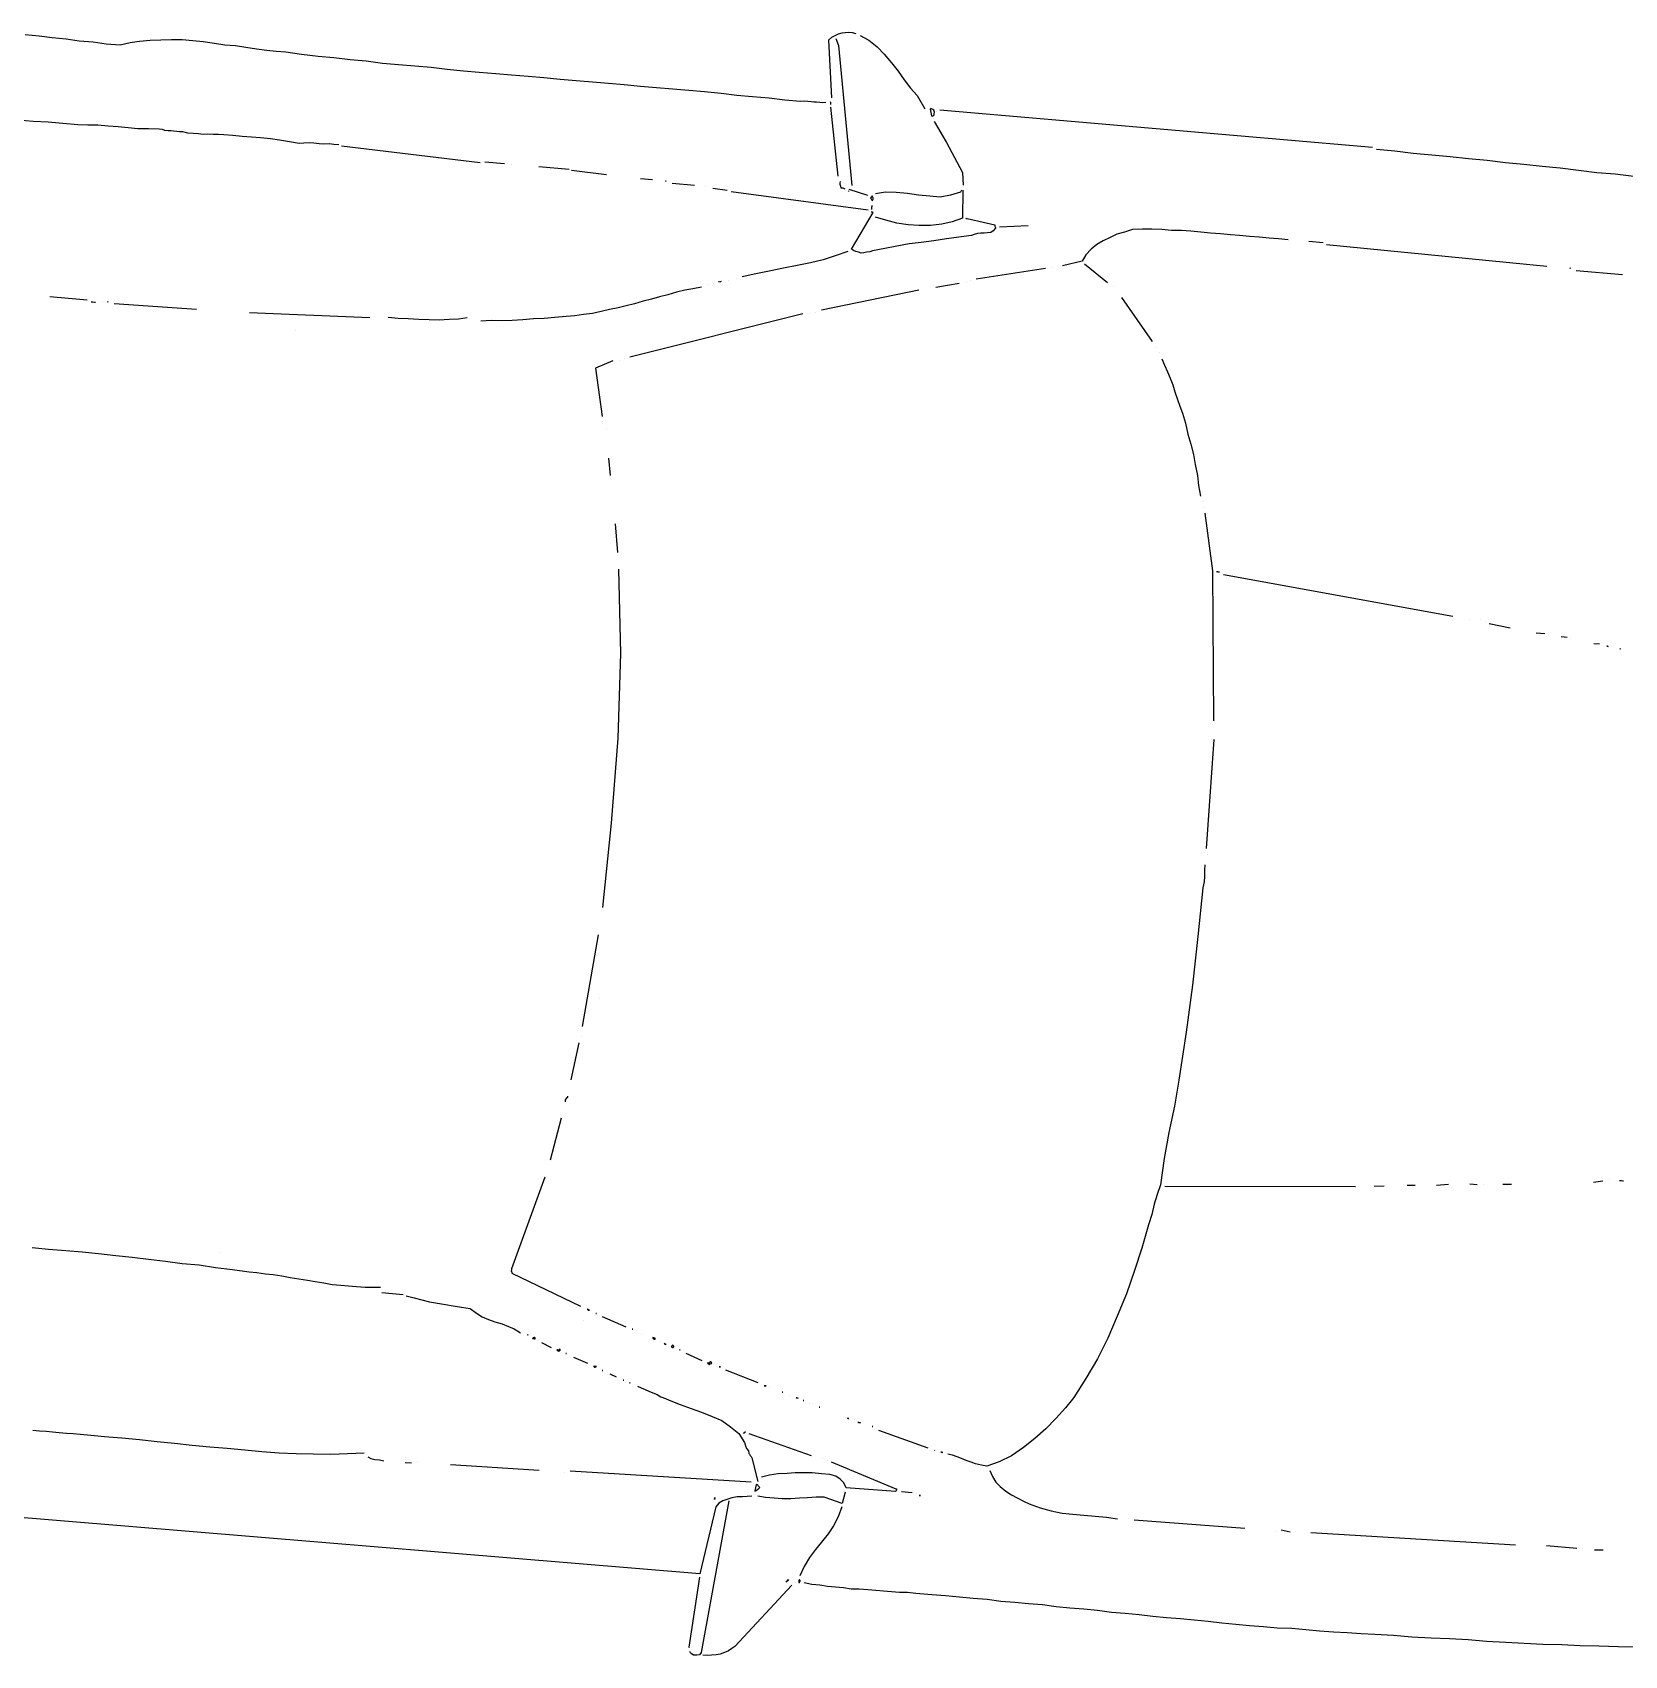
# Model space of a CAD drawing. Header units: metres. Extents: x -45 to 1930, y -347 to 488.
# Drawn here: x 55.09 to 57.051, y 100.074 to 102.074 of the extents above; entities that cross this region are included whole.
import ezdxf

# ---------------------------------------------------------------- set-up
doc = ezdxf.new("R2010")
doc.units = ezdxf.units.M

# ---------------------------------------------------------------- blocks, each defined once
blk = doc.blocks.new('BMW8-PUD')
for p, q in [((1.881, 0.9385), (1.9438, 1.0205)), ((1.9438, 1.0205), (1.947, 1.023)), ((1.947, 1.023), (1.9511, 1.0263)), ((1.9511, 1.0263), (1.9559, 1.0288)), ((1.9559, 1.0288), (1.9608, 1.0313)), ((1.9608, 1.0313), (1.9657, 1.0329)), ((1.9657, 1.0329), (1.9713, 1.0338)), ((1.9682, 0.8424), (1.9844, 1.0315)), ((1.9713, 1.0338), (1.9762, 1.0347)), ((1.9762, 1.0347), (1.9819, 1.0347)), ((1.9844, 1.0315), (1.986, 1.0348)), ((1.986, 1.0348), (1.9892, 1.0356)), ((1.9892, 1.0356), (1.9933, 1.0357)), ((1.9933, 1.0357), (1.9966, 1.034)), ((1.995, 0.9396), (1.9999, 1.0267)), ((1.9966, 1.034), (1.9966, 1.034)), ((1.9966, 1.034), (1.9974, 1.0332)), ((1.9974, 1.0332), (1.9983, 1.0316)), ((1.9983, 1.0316), (1.9983, 1.0316)), ((1.9999, 1.0267), (1.9991, 1.0267)), ((1.9991, 1.0267), (1.9991, 1.0267)), ((1.9999, 1.0267), (1.9999, 1.0267)), ((1.9999, 1.0267), (1.9999, 1.0267)), ((1.9951, 0.9355), (2.8598, 0.9465)), ((0.8844, 0.9182), (0.9072, 0.92)), ((0.9072, 0.92), (0.9299, 0.921)), ((0.9299, 0.921), (0.9535, 0.9229)), ((0.9535, 0.9229), (0.9764, 0.9239)), ((0.9764, 0.9239), (0.9991, 0.9249)), ((0.9991, 0.9249), (1.0227, 0.9259)), ((1.0227, 0.9259), (1.0456, 0.9261)), ((1.0456, 0.9261), (1.0683, 0.9271)), ((1.0683, 0.9271), (1.0911, 0.9282)), ((1.0911, 0.9282), (1.1147, 0.9292)), ((1.1147, 0.9292), (1.1375, 0.9294)), ((1.1375, 0.9294), (1.1603, 0.9304)), ((1.1603, 0.9304), (1.1774, 0.9314)), ((1.1774, 0.9314), (1.1945, 0.9315)), ((1.1945, 0.9315), (1.2116, 0.9325)), ((1.2116, 0.9325), (1.2287, 0.9327)), ((1.2287, 0.9327), (1.2458, 0.9328)), ((1.2458, 0.9328), (1.2629, 0.933)), ((1.2629, 0.933), (1.2808, 0.934)), ((1.2808, 0.934), (1.2979, 0.9341)), ((1.2979, 0.9341), (1.315, 0.9343)), ((1.315, 0.9343), (1.3321, 0.9344)), ((1.3321, 0.9344), (1.3492, 0.9346)), ((1.3492, 0.9346), (1.3663, 0.9339)), ((1.3663, 0.9339), (1.3835, 0.934)), ((1.3835, 0.934), (1.4005, 0.9342)), ((1.4005, 0.9342), (1.4177, 0.9344)), ((1.4177, 0.9344), (1.4348, 0.9345)), ((1.4348, 0.9345), (1.4519, 0.9339)), ((1.4519, 0.9339), (1.469, 0.934)), ((1.469, 0.934), (1.486, 0.9342)), ((1.486, 0.9342), (1.5032, 0.9335)), ((1.5032, 0.9335), (1.5203, 0.9336)), ((1.5203, 0.9336), (1.5374, 0.9338)), ((1.5374, 0.9338), (1.5545, 0.934)), ((1.5545, 0.934), (1.5716, 0.9333)), ((1.5716, 0.9333), (1.5887, 0.9335)), ((1.5887, 0.9335), (1.6058, 0.9336)), ((1.6058, 0.9336), (1.6229, 0.9338)), ((1.6229, 0.9338), (1.64, 0.9331)), ((1.64, 0.9331), (1.6571, 0.9333)), ((1.6571, 0.9333), (1.6742, 0.9334)), ((1.6742, 0.9334), (1.6913, 0.9336)), ((1.6913, 0.9336), (1.7084, 0.9337)), ((1.7084, 0.9337), (1.7182, 0.9338)), ((1.7182, 0.9338), (1.7279, 0.9339)), ((1.7279, 0.9339), (1.7385, 0.934)), ((1.7385, 0.934), (1.7483, 0.9349)), ((1.7483, 0.9349), (1.758, 0.935)), ((1.758, 0.935), (1.7678, 0.9351)), ((1.7678, 0.9351), (1.7776, 0.9352)), ((1.7776, 0.9352), (1.7874, 0.9352)), ((1.7874, 0.9352), (1.7979, 0.9353)), ((1.7979, 0.9353), (1.8077, 0.9362)), ((1.8077, 0.9362), (1.8175, 0.9355)), ((1.8175, 0.9355), (1.8273, 0.9356)), ((1.8273, 0.9356), (1.837, 0.9357)), ((1.837, 0.9357), (1.8468, 0.935)), ((1.8468, 0.935), (1.8566, 0.9351)), ((1.8566, 0.9351), (1.8664, 0.9343)), ((1.8682, 0.914), (1.8722, 0.9262)), ((1.8721, 0.9344), (1.8713, 0.9327)), ((1.8713, 0.9327), (1.8713, 0.9319)), ((1.8713, 0.9319), (1.8721, 0.9311)), ((1.8729, 0.9344), (1.8721, 0.9344)), ((1.8721, 0.9311), (1.8721, 0.9311)), ((1.8721, 0.9311), (1.8729, 0.9311)), ((1.8729, 0.9327), (1.8729, 0.9344)), ((1.8729, 0.9319), (1.8729, 0.9327)), ((1.8729, 0.9311), (1.8729, 0.9319)), ((1.8729, 0.9319), (1.8729, 0.9319)), ((1.8729, 0.9311), (1.8729, 0.9311)), ((1.8729, 0.9311), (1.8729, 0.9311)), ((1.877, 0.9353), (1.877, 0.9353)), ((1.8884, 0.9354), (1.886, 0.9321)), ((1.886, 0.9321), (1.8867, 0.9337)), ((1.886, 0.9321), (1.886, 0.9321)), ((1.8867, 0.9337), (1.8876, 0.9345)), ((1.8876, 0.9345), (1.8884, 0.9354)), ((1.9836, 0.8515), (1.9951, 0.9355)), ((0.838, 0.9153), (0.8607, 0.9171)), ((0.8607, 0.9171), (0.8844, 0.9182)), ((1.8562, 0.8919), (1.8626, 0.9025)), ((1.8626, 0.9025), (1.8682, 0.914)), ((1.8425, 0.8714), (1.8497, 0.8821)), ((1.8497, 0.8821), (1.8562, 0.8919)), ((1.8321, 0.8493), (1.8369, 0.8608)), ((1.8369, 0.8608), (1.8425, 0.8714)), ((1.829, 0.8363), (1.8321, 0.8493)), ((1.965, 0.8383), (1.9707, 0.8408)), ((1.9707, 0.8408), (1.9755, 0.8433)), ((1.9755, 0.8433), (1.9804, 0.8466)), ((1.9804, 0.8466), (1.9836, 0.8515)), ((1.9861, 0.8418), (1.9853, 0.8409)), ((1.9853, 0.8401), (1.9861, 0.841)), ((1.9853, 0.8409), (1.9853, 0.8401)), ((1.9853, 0.8401), (1.9853, 0.8401)), ((1.9861, 0.8418), (1.9861, 0.8426)), ((1.9861, 0.8426), (1.9861, 0.8426)), ((1.9861, 0.8426), (1.9861, 0.8426)), ((1.9861, 0.8426), (1.9861, 0.8418)), ((1.9861, 0.8418), (1.9861, 0.8418)), ((1.9861, 0.8418), (1.9861, 0.8418)), ((1.9861, 0.841), (1.9861, 0.8418)), ((1.9861, 0.8418), (1.9861, 0.8418)), ((1.8267, 0.8183), (1.829, 0.8322)), ((1.829, 0.8322), (1.8519, 0.8267)), ((1.8519, 0.8267), (1.8616, 0.8276)), ((1.8616, 0.8276), (1.8722, 0.8293)), ((1.8722, 0.8293), (1.882, 0.831)), ((1.882, 0.831), (1.8926, 0.8328)), ((1.8926, 0.8328), (1.9031, 0.8337)), ((1.9031, 0.8337), (1.9129, 0.8338)), ((1.9129, 0.8338), (1.9235, 0.8338)), ((1.9235, 0.8338), (1.9333, 0.8331)), ((1.9333, 0.8242), (1.9317, 0.8225)), ((1.9317, 0.8225), (1.9326, 0.8217)), ((1.9326, 0.8217), (1.9334, 0.8209)), ((1.935, 0.8258), (1.9333, 0.8242)), ((1.9334, 0.8209), (1.9342, 0.8201)), ((1.9342, 0.8201), (1.935, 0.8193)), ((1.9357, 0.8267), (1.935, 0.8258)), ((1.9374, 0.8275), (1.9357, 0.8267)), ((1.9366, 0.8193), (1.9374, 0.8275)), ((1.9373, 0.8307), (1.9373, 0.8307)), ((1.9406, 0.834), (1.9463, 0.8349)), ((1.9432, 0.8169), (2.1662, 0.8247)), ((1.9463, 0.8349), (1.9519, 0.8357)), ((1.9519, 0.8357), (1.9585, 0.8366)), ((1.9585, 0.8366), (1.965, 0.8383)), ((2.1735, 0.8272), (2.1735, 0.8272)), ((2.2045, 0.8274), (2.3136, 0.8309)), ((2.3543, 0.8312), (2.3543, 0.8312)), ((2.3616, 0.8337), (2.3697, 0.8338)), ((2.4015, 0.8333), (2.3958, 0.834)), ((2.4072, 0.8333), (2.4015, 0.8333)), ((2.4121, 0.8325), (2.4072, 0.8333)), ((2.4162, 0.831), (2.4121, 0.8325)), ((2.4211, 0.8269), (2.4414, 0.8296)), ((2.4414, 0.8296), (2.4618, 0.8322)), ((2.4618, 0.8322), (2.4829, 0.834)), ((2.4829, 0.834), (2.5041, 0.8358)), ((2.5041, 0.8358), (2.5252, 0.8368)), ((2.5252, 0.8368), (2.5464, 0.837)), ((2.5464, 0.837), (2.5676, 0.8372)), ((2.5676, 0.8372), (2.5896, 0.8374)), ((2.5896, 0.8374), (2.6108, 0.8376)), ((2.6108, 0.8376), (2.6327, 0.8378)), ((2.6327, 0.8378), (2.6547, 0.8372)), ((2.6547, 0.8372), (2.6759, 0.8374)), ((2.6759, 0.8374), (2.6979, 0.8367)), ((2.6979, 0.8367), (2.7199, 0.8369)), ((2.7199, 0.8369), (2.7411, 0.8371)), ((2.7411, 0.8371), (2.7622, 0.8373)), ((2.7622, 0.8373), (2.7712, 0.8374)), ((2.7712, 0.8374), (2.7801, 0.8375)), ((2.7801, 0.8375), (2.7883, 0.8376)), ((2.7883, 0.8376), (2.7972, 0.8376)), ((2.7972, 0.8376), (2.8054, 0.8377)), ((2.8054, 0.8377), (2.8135, 0.8378)), ((2.8135, 0.8378), (2.8217, 0.8379)), ((2.8217, 0.8379), (2.8298, 0.8379)), ((0.8903, 0.8001), (0.9009, 0.801)), ((0.9164, 0.8004), (0.9164, 0.8004)), ((0.9229, 0.8012), (0.9603, 0.8016)), ((0.9986, 0.8044), (1.251, 0.8132)), ((1.2762, 0.815), (1.2876, 0.8135)), ((1.2941, 0.8152), (1.2941, 0.8152)), ((1.3324, 0.8155), (1.4692, 0.8184)), ((1.4765, 0.8168), (1.4765, 0.8168)), ((1.5034, 0.8179), (1.4896, 0.8186)), ((1.5173, 0.818), (1.5034, 0.8179)), ((1.5311, 0.8181), (1.5173, 0.818)), ((1.5449, 0.8182), (1.5311, 0.8181)), ((1.558, 0.8183), (1.5449, 0.8182)), ((1.5718, 0.8168), (1.558, 0.8183)), ((1.5857, 0.8145), (1.5718, 0.8168)), ((1.5996, 0.8106), (1.5857, 0.8145)), ((1.6069, 0.8082), (1.5996, 0.8106)), ((1.6151, 0.805), (1.6069, 0.8082)), ((1.6224, 0.8018), (1.6151, 0.805)), ((1.6298, 0.7978), (1.6224, 0.8018)), ((1.7347, 0.8134), (1.7339, 0.8134)), ((1.7339, 0.8134), (1.7339, 0.8134)), ((1.7339, 0.8134), (1.7339, 0.8134)), ((1.7339, 0.8134), (1.7347, 0.8134)), ((1.7355, 0.8134), (1.7347, 0.8134)), ((1.7347, 0.8134), (1.7355, 0.8134)), ((1.7355, 0.8134), (1.7355, 0.8134)), ((1.7355, 0.8134), (1.7355, 0.8134)), ((1.7445, 0.8111), (1.7575, 0.8112)), ((1.7641, 0.8104), (1.7649, 0.8113)), ((1.7641, 0.8096), (1.7641, 0.8104)), ((1.7641, 0.808), (1.7641, 0.8096)), ((1.7649, 0.808), (1.7641, 0.808)), ((1.7649, 0.8113), (1.8259, 0.8126)), ((1.8474, 0.7827), (1.7649, 0.808)), ((1.8259, 0.8126), (1.8293, 0.8069)), ((1.8293, 0.8069), (1.8342, 0.8029)), ((1.8342, 0.8029), (1.8399, 0.7997)), ((1.8798, 0.7993), (1.8904, 0.8002)), ((1.8904, 0.8002), (1.9001, 0.8019)), ((1.9001, 0.8019), (1.9107, 0.8036)), ((1.9107, 0.8036), (1.9213, 0.8061)), ((1.9213, 0.8061), (1.931, 0.8095)), ((1.935, 0.8193), (1.935, 0.8193)), ((1.935, 0.8193), (1.9358, 0.8193)), ((1.9451, 0.7868), (1.935, 0.8152)), ((1.9358, 0.8193), (1.9366, 0.8193)), ((1.9366, 0.8193), (1.9366, 0.8193)), ((1.6372, 0.793), (1.6298, 0.7978)), ((1.6429, 0.7882), (1.6372, 0.793)), ((1.6479, 0.7817), (1.6429, 0.7882)), ((1.652, 0.7744), (1.6479, 0.7817)), ((1.8399, 0.7997), (1.8473, 0.7982)), ((1.8473, 0.7982), (1.8578, 0.7983)), ((1.8523, 0.7811), (1.8523, 0.7811)), ((1.8578, 0.7983), (1.8692, 0.7984)), ((1.8692, 0.7984), (1.8798, 0.7993)), ((1.9459, 0.7852), (1.9451, 0.7868)), ((1.9475, 0.7844), (1.9459, 0.7852)), ((1.9484, 0.7828), (1.9475, 0.7844)), ((1.9492, 0.782), (1.9484, 0.7828)), ((1.95, 0.7787), (1.9492, 0.782)), ((1.6269, 0.7538), (1.6415, 0.7629)), ((1.6415, 0.7629), (1.6561, 0.7696)), ((1.6561, 0.7696), (1.6627, 0.7688)), ((1.6627, 0.7688), (1.67, 0.768)), ((1.67, 0.768), (1.6757, 0.7665)), ((1.6757, 0.7665), (1.6822, 0.7649)), ((1.6822, 0.7649), (1.6879, 0.7633)), ((1.6879, 0.7633), (1.6936, 0.7618)), ((1.6936, 0.7618), (1.6994, 0.7602)), ((1.6994, 0.7602), (1.7051, 0.7594)), ((1.8588, 0.7795), (1.8588, 0.7795)), ((1.9518, 0.7576), (1.8727, 0.7772)), ((1.9525, 0.7763), (1.95, 0.7787)), ((1.9541, 0.7731), (1.9525, 0.7763)), ((1.9558, 0.769), (1.9541, 0.7731)), ((1.9641, 0.7585), (1.9558, 0.769)), ((1.6003, 0.73), (1.6132, 0.7423)), ((1.6132, 0.7423), (1.6269, 0.7538)), ((1.7132, 0.7579), (1.7116, 0.7578)), ((1.7116, 0.7578), (1.7132, 0.7579)), ((1.7116, 0.7578), (1.7116, 0.7578)), ((1.7116, 0.7578), (1.7116, 0.7578)), ((1.714, 0.7579), (1.7132, 0.7579)), ((1.7132, 0.7579), (1.714, 0.7579)), ((1.714, 0.7579), (1.714, 0.7579)), ((1.714, 0.7579), (1.714, 0.7579)), ((1.7222, 0.7563), (1.7214, 0.7563)), ((1.7214, 0.7563), (1.7214, 0.7563)), ((1.7214, 0.7563), (1.7214, 0.7563)), ((1.7214, 0.7563), (1.7222, 0.7563)), ((1.7222, 0.7563), (1.7222, 0.7563)), ((1.7222, 0.7563), (1.7222, 0.7563)), ((1.7222, 0.7563), (1.7222, 0.7563)), ((1.7222, 0.7563), (1.7222, 0.7563)), ((1.7932, 0.7382), (1.7304, 0.7539)), ((1.9559, 0.756), (1.9576, 0.7576)), ((1.9559, 0.756), (1.9559, 0.756)), ((1.9576, 0.7576), (1.9583, 0.7584)), ((1.9583, 0.7584), (1.9583, 0.7584)), ((1.9747, 0.7513), (1.9641, 0.7585)), ((1.9862, 0.7448), (1.9747, 0.7513)), ((1.9984, 0.7409), (1.9862, 0.7448)), ((2.0123, 0.7369), (1.9984, 0.7409)), ((1.5882, 0.7168), (1.6003, 0.73)), ((1.8014, 0.7342), (1.8006, 0.7342)), ((1.8006, 0.7342), (1.8006, 0.7342)), ((1.8006, 0.7342), (1.8006, 0.7342)), ((1.8006, 0.7342), (1.8014, 0.7342)), ((1.8014, 0.7342), (1.8014, 0.7342)), ((1.8014, 0.7342), (1.8014, 0.7342)), ((1.8014, 0.7342), (1.8014, 0.7342)), ((1.8014, 0.7342), (1.8014, 0.7342)), ((1.8169, 0.7311), (1.8161, 0.7311)), ((1.8185, 0.7311), (1.8169, 0.7311)), ((1.8193, 0.7303), (1.8185, 0.7311)), ((1.8193, 0.7303), (1.8193, 0.7303)), ((1.8243, 0.7279), (1.8243, 0.7279)), ((1.8316, 0.7272), (1.8308, 0.7272)), ((1.8308, 0.7272), (1.8308, 0.7272)), ((1.8308, 0.7272), (1.8308, 0.7272)), ((1.8308, 0.7272), (1.8316, 0.7272)), ((1.8324, 0.7272), (1.8316, 0.7272)), ((1.8316, 0.7272), (1.8324, 0.7272)), ((1.8324, 0.7272), (1.8324, 0.7272)), ((1.8324, 0.7272), (1.8324, 0.7272)), ((2.0254, 0.7338), (2.0123, 0.7369)), ((2.0392, 0.7298), (2.0254, 0.7338)), ((2.0531, 0.7259), (2.0392, 0.7298)), ((2.058, 0.7243), (2.0531, 0.7259)), ((2.0637, 0.7227), (2.058, 0.7243)), ((2.0686, 0.7204), (2.0637, 0.7227)), ((2.0743, 0.7188), (2.0686, 0.7204)), ((1.5665, 0.6889), (1.5769, 0.7029)), ((1.5769, 0.7029), (1.5882, 0.7168)), ((1.8683, 0.7169), (1.8675, 0.7169)), ((1.8675, 0.7169), (1.8675, 0.7169)), ((1.8675, 0.7169), (1.8675, 0.7169)), ((1.8675, 0.7169), (1.8683, 0.7169)), ((1.8683, 0.7169), (1.8683, 0.7169)), ((1.8683, 0.7169), (1.8683, 0.7169)), ((1.8683, 0.7169), (1.8683, 0.7169)), ((1.8683, 0.7169), (1.8683, 0.7169)), ((1.8773, 0.7137), (1.8773, 0.7137)), ((1.8806, 0.713), (1.8806, 0.713)), ((1.8887, 0.7106), (1.8879, 0.7106)), ((1.8879, 0.7106), (1.8879, 0.7106)), ((1.8879, 0.7106), (1.8879, 0.7106)), ((1.8879, 0.7106), (1.8887, 0.7106)), ((1.8887, 0.7106), (1.8887, 0.7106)), ((1.8887, 0.7106), (1.8887, 0.7106)), ((1.8887, 0.7106), (1.8887, 0.7106)), ((1.8887, 0.7106), (1.8887, 0.7106)), ((1.8969, 0.7082), (1.8953, 0.7082)), ((1.8953, 0.7082), (1.8953, 0.7082)), ((1.8953, 0.7082), (1.8953, 0.7082)), ((1.8953, 0.7082), (1.8969, 0.7082)), ((1.8977, 0.7082), (1.8969, 0.7082)), ((1.8969, 0.7082), (1.8977, 0.7082)), ((1.8977, 0.7082), (1.8977, 0.7082)), ((1.8977, 0.7082), (1.8977, 0.7082)), ((1.9059, 0.7058), (1.9059, 0.7058)), ((1.9157, 0.7027), (1.9149, 0.7027)), ((1.9149, 0.7027), (1.9149, 0.7027)), ((1.9149, 0.7027), (1.9149, 0.7027)), ((1.9149, 0.7027), (1.9157, 0.7027)), ((1.9157, 0.7027), (1.9157, 0.7027)), ((1.9157, 0.7027), (1.9157, 0.7027)), ((1.9157, 0.7027), (1.9157, 0.7027)), ((1.9157, 0.7027), (1.9157, 0.7027)), ((2.0792, 0.7172), (2.0743, 0.7188)), ((2.0841, 0.7156), (2.0792, 0.7172)), ((2.089, 0.714), (2.0841, 0.7156)), ((2.0939, 0.7124), (2.089, 0.714)), ((2.1037, 0.7093), (2.1029, 0.7092)), ((2.1029, 0.7092), (2.1037, 0.7093)), ((2.1029, 0.7092), (2.1029, 0.7092)), ((2.1029, 0.7092), (2.1029, 0.7092)), ((2.1037, 0.7093), (2.1037, 0.7093)), ((2.1037, 0.7093), (2.1037, 0.7093)), ((2.1037, 0.7093), (2.1037, 0.7093)), ((2.1037, 0.7093), (2.1037, 0.7093)), ((2.1119, 0.7069), (2.1111, 0.7069)), ((2.1111, 0.7069), (2.1111, 0.7069)), ((2.1111, 0.7069), (2.1111, 0.7069)), ((2.1111, 0.7069), (2.1119, 0.7069)), ((2.1119, 0.7069), (2.1119, 0.7069)), ((2.1119, 0.7069), (2.1119, 0.7069)), ((2.1119, 0.7069), (2.1119, 0.7069)), ((2.1119, 0.7069), (2.1119, 0.7069)), ((2.1291, 0.7005), (2.1209, 0.7037)), ((1.5576, 0.675), (1.5665, 0.6889)), ((1.9312, 0.6987), (1.9312, 0.6987)), ((1.9377, 0.6972), (1.9361, 0.6971)), ((1.9361, 0.6971), (1.9377, 0.6972)), ((1.9361, 0.6971), (1.9361, 0.6971)), ((1.9361, 0.6971), (1.9361, 0.6971)), ((1.9385, 0.6972), (1.9377, 0.6972)), ((1.9377, 0.6972), (1.9385, 0.6972)), ((1.9385, 0.6972), (1.9385, 0.6972)), ((1.9385, 0.6972), (1.9385, 0.6972)), ((1.9876, 0.6822), (1.9467, 0.694)), ((2.1389, 0.6974), (2.1381, 0.6974)), ((2.1381, 0.6974), (2.1381, 0.6974)), ((2.1381, 0.6974), (2.1381, 0.6974)), ((2.1381, 0.6974), (2.1389, 0.6974)), ((2.1389, 0.6974), (2.1389, 0.6974)), ((2.1389, 0.6974), (2.1389, 0.6974)), ((2.1389, 0.6974), (2.1389, 0.6974)), ((2.1389, 0.6974), (2.1389, 0.6974)), ((2.1478, 0.6942), (2.1462, 0.6934)), ((2.1462, 0.6934), (2.147, 0.6934)), ((2.147, 0.6934), (2.1478, 0.6934)), ((2.1487, 0.6942), (2.1478, 0.6942)), ((2.1478, 0.6934), (2.1487, 0.6934)), ((2.1495, 0.6934), (2.1487, 0.6942)), ((2.1487, 0.6934), (2.1495, 0.6926)), ((2.1495, 0.6926), (2.1495, 0.6934)), ((2.1756, 0.6846), (2.1576, 0.6902)), ((2.1854, 0.6807), (2.1846, 0.6807)), ((2.1846, 0.6807), (2.1846, 0.6807)), ((2.1846, 0.6807), (2.1846, 0.6807)), ((2.1846, 0.6807), (2.1854, 0.6807)), ((2.1854, 0.6807), (2.1854, 0.6807)), ((2.1854, 0.6807), (2.1854, 0.6807)), ((2.1854, 0.6807), (2.1854, 0.6807)), ((2.1854, 0.6807), (2.1854, 0.6807)), ((1.5448, 0.6505), (1.5576, 0.675)), ((1.9949, 0.679), (1.9941, 0.6789)), ((1.9941, 0.6789), (1.9949, 0.679)), ((1.9941, 0.6789), (1.9941, 0.6789)), ((1.9941, 0.6789), (1.9941, 0.6789)), ((1.9957, 0.679), (1.9949, 0.679)), ((1.9949, 0.679), (1.9957, 0.679)), ((1.9957, 0.679), (1.9957, 0.679)), ((1.9957, 0.679), (1.9957, 0.679)), ((2.0072, 0.6766), (2.0055, 0.6758)), ((2.0055, 0.6758), (2.0055, 0.675)), ((2.0055, 0.675), (2.0072, 0.6742)), ((2.008, 0.6774), (2.0072, 0.6766)), ((2.0072, 0.6742), (2.008, 0.6742)), ((2.0096, 0.6766), (2.008, 0.6774)), ((2.008, 0.6758), (2.008, 0.6758)), ((2.008, 0.6758), (2.0088, 0.6758)), ((2.008, 0.6742), (2.008, 0.6758)), ((2.0088, 0.6758), (2.0096, 0.6758)), ((2.0104, 0.6758), (2.0096, 0.6766)), ((2.0096, 0.6758), (2.0104, 0.6758)), ((2.0382, 0.6663), (2.0178, 0.6735)), ((2.0455, 0.6631), (2.0455, 0.6631)), ((2.0455, 0.6631), (2.0455, 0.6631)), ((2.0463, 0.6631), (2.0455, 0.6631)), ((2.0455, 0.6631), (2.0463, 0.6631)), ((2.0463, 0.6631), (2.0463, 0.6631)), ((2.0463, 0.6631), (2.0463, 0.6631)), ((2.0463, 0.6631), (2.0463, 0.6631)), ((2.0463, 0.6631), (2.0463, 0.6631)), ((2.0545, 0.6608), (2.0537, 0.6599)), ((2.0553, 0.6608), (2.0545, 0.6608)), ((2.0561, 0.6608), (2.0553, 0.6608)), ((2.057, 0.66), (2.0561, 0.6608)), ((2.0561, 0.6592), (2.057, 0.66)), ((2.057, 0.66), (2.057, 0.66)), ((2.057, 0.66), (2.057, 0.66)), ((2.1936, 0.6783), (2.1928, 0.6775)), ((2.1928, 0.6775), (2.1928, 0.6767)), ((2.1928, 0.6767), (2.1936, 0.6759)), ((2.1952, 0.6791), (2.1936, 0.6783)), ((2.1936, 0.6775), (2.1944, 0.6775)), ((2.1936, 0.6759), (2.1936, 0.6775)), ((2.1936, 0.6759), (2.1936, 0.6759)), ((2.1944, 0.6775), (2.1952, 0.6775)), ((2.196, 0.6783), (2.1952, 0.6791)), ((2.1952, 0.6775), (2.1961, 0.6775)), ((2.1969, 0.6775), (2.196, 0.6783)), ((2.1961, 0.6775), (2.1969, 0.6775)), ((2.2165, 0.6704), (2.2042, 0.6751)), ((2.2254, 0.6664), (2.2246, 0.6664)), ((2.2246, 0.6664), (2.2246, 0.6664)), ((2.2246, 0.6664), (2.2247, 0.6655)), ((2.2247, 0.6655), (2.2255, 0.6647)), ((2.2263, 0.6664), (2.2254, 0.6664)), ((2.2255, 0.6647), (2.2263, 0.6648)), ((2.2271, 0.6664), (2.2263, 0.6664)), ((2.2263, 0.6648), (2.2271, 0.6656)), ((2.2263, 0.6648), (2.2263, 0.6648)), ((2.2271, 0.6656), (2.2279, 0.6664)), ((2.2279, 0.6664), (2.2271, 0.6664)), ((2.2279, 0.6664), (2.2279, 0.6664)), ((2.2345, 0.6624), (2.2337, 0.6624)), ((2.2337, 0.6624), (2.2337, 0.6624)), ((2.2337, 0.6624), (2.2337, 0.6624)), ((2.2337, 0.6624), (2.2345, 0.6624)), ((2.2345, 0.6624), (2.2345, 0.6624)), ((2.2345, 0.6624), (2.2345, 0.6624)), ((2.2345, 0.6624), (2.2345, 0.6624)), ((2.2345, 0.6624), (2.2345, 0.6624)), ((2.2516, 0.6568), (2.2434, 0.6608)), ((1.5328, 0.6251), (1.5448, 0.6505)), ((2.0537, 0.6599), (2.0537, 0.6591)), ((2.0537, 0.6591), (2.0553, 0.6583)), ((2.0553, 0.6583), (2.0561, 0.6583)), ((2.0561, 0.6592), (2.0561, 0.6592)), ((2.0561, 0.6583), (2.0561, 0.6592)), ((2.0651, 0.6576), (2.0635, 0.6576)), ((2.0635, 0.6576), (2.0635, 0.6576)), ((2.0659, 0.6568), (2.0651, 0.6576)), ((2.0659, 0.6568), (2.0659, 0.6568)), ((2.0708, 0.6552), (2.0708, 0.6552)), ((2.0782, 0.6528), (2.0774, 0.652)), ((2.0774, 0.652), (2.0774, 0.652)), ((2.0774, 0.652), (2.0782, 0.652)), ((2.079, 0.6529), (2.0782, 0.6528)), ((2.0782, 0.652), (2.079, 0.6512)), ((2.0806, 0.652), (2.079, 0.6529)), ((2.079, 0.6512), (2.0806, 0.6512)), ((2.0806, 0.6512), (2.0806, 0.652)), ((2.0806, 0.652), (2.0806, 0.652)), ((2.0806, 0.652), (2.0806, 0.652)), ((2.0806, 0.652), (2.0806, 0.652)), ((2.0806, 0.6512), (2.0806, 0.6512)), ((2.0953, 0.6481), (2.0953, 0.6481)), ((2.1068, 0.6433), (2.1059, 0.6433)), ((2.1059, 0.6433), (2.1059, 0.6433)), ((2.1059, 0.6433), (2.1059, 0.6433)), ((2.1059, 0.6433), (2.1068, 0.6433)), ((2.1068, 0.6433), (2.1068, 0.6433)), ((2.1068, 0.6433), (2.1068, 0.6433)), ((2.1068, 0.6433), (2.1068, 0.6433)), ((2.1068, 0.6433), (2.1068, 0.6433)), ((2.1452, 0.6314), (2.1149, 0.6409)), ((2.259, 0.6545), (2.2516, 0.6568)), ((2.2671, 0.6521), (2.259, 0.6545)), ((2.2761, 0.6505), (2.2671, 0.6521)), ((2.2843, 0.6482), (2.2761, 0.6505)), ((2.2924, 0.6458), (2.2843, 0.6482)), ((2.2998, 0.6418), (2.2924, 0.6458)), ((2.308, 0.637), (2.2998, 0.6418)), ((1.5225, 0.5982), (1.5328, 0.6251)), ((2.1533, 0.6283), (2.1525, 0.6283)), ((2.1525, 0.6283), (2.1525, 0.6283)), ((2.1525, 0.6283), (2.1525, 0.6283)), ((2.1525, 0.6283), (2.1533, 0.6283)), ((2.1533, 0.6283), (2.1533, 0.6283)), ((2.1533, 0.6283), (2.1533, 0.6283)), ((2.1533, 0.6283), (2.1533, 0.6283)), ((2.1533, 0.6283), (2.1533, 0.6283)), ((2.1623, 0.6251), (2.1615, 0.6251)), ((2.1615, 0.6251), (2.1623, 0.6251)), ((2.1631, 0.6251), (2.1623, 0.6251)), ((2.1623, 0.6251), (2.1623, 0.6251)), ((2.1623, 0.6251), (2.1631, 0.6243)), ((2.1639, 0.6243), (2.1631, 0.6251)), ((2.1631, 0.6243), (2.1639, 0.6235)), ((2.1639, 0.6235), (2.1639, 0.6243)), ((2.1671, 0.6382), (2.1671, 0.6382)), ((2.2612, 0.5885), (2.1729, 0.6211)), ((2.3186, 0.6363), (2.308, 0.637)), ((2.3292, 0.6356), (2.3186, 0.6363)), ((2.3389, 0.6348), (2.3292, 0.6356)), ((2.3487, 0.6341), (2.3389, 0.6348)), ((2.3585, 0.6333), (2.3487, 0.6341)), ((2.3683, 0.6318), (2.3585, 0.6333)), ((2.3781, 0.6303), (2.3683, 0.6318)), ((2.3879, 0.6287), (2.3781, 0.6303)), ((2.3919, 0.628), (2.418, 0.6282)), ((2.4205, 0.6217), (2.4303, 0.6226)), ((2.4303, 0.6226), (2.4392, 0.6235)), ((2.4392, 0.6235), (2.4498, 0.6236)), ((2.4498, 0.6236), (2.4596, 0.6237)), ((2.4596, 0.6237), (2.4693, 0.6238)), ((2.4693, 0.6238), (2.4799, 0.6239)), ((2.4799, 0.6239), (2.4905, 0.6232)), ((2.4905, 0.6232), (2.5011, 0.6224)), ((2.5011, 0.6224), (2.5109, 0.6217)), ((2.5109, 0.6217), (2.5215, 0.621)), ((2.5215, 0.621), (2.5321, 0.6203)), ((2.5321, 0.6203), (2.5427, 0.6196)), ((2.5427, 0.6196), (2.5533, 0.6188)), ((2.5533, 0.6188), (2.563, 0.6189)), ((2.563, 0.6189), (2.5736, 0.6182)), ((2.5736, 0.6182), (2.5834, 0.6183)), ((2.5834, 0.6183), (2.6038, 0.6176)), ((2.6038, 0.6176), (2.6249, 0.617)), ((2.6249, 0.617), (2.6453, 0.6156)), ((2.6453, 0.6156), (2.6665, 0.6158)), ((2.6665, 0.6158), (2.6869, 0.6151)), ((2.6869, 0.6151), (2.708, 0.6145)), ((2.708, 0.6145), (2.7284, 0.6139)), ((2.7284, 0.6139), (2.7488, 0.6141)), ((2.7488, 0.6141), (2.7699, 0.6135)), ((2.7699, 0.6135), (2.7903, 0.6136)), ((2.7903, 0.6136), (2.8107, 0.6138)), ((2.8107, 0.6138), (2.8318, 0.614)), ((2.8318, 0.614), (2.8522, 0.6142)), ((1.5138, 0.5704), (1.5225, 0.5982)), ((2.2321, 0.4669), (2.262, 0.5836)), ((2.2612, 0.5869), (2.2612, 0.5885)), ((2.262, 0.5861), (2.2612, 0.5869)), ((2.262, 0.5844), (2.262, 0.5861)), ((2.262, 0.5836), (2.262, 0.5844)), ((2.6219, 0.5983), (2.6219, 0.5983)), ((1.5051, 0.5418), (1.5138, 0.5704)), ((1.498, 0.5124), (1.5051, 0.5418)), ((1.4917, 0.4839), (1.498, 0.5124)), ((1.4863, 0.4545), (1.4917, 0.4839)), ((1.4817, 0.4284), (1.4832, 0.4414)), ((1.4832, 0.4414), (1.4863, 0.4545)), ((2.219, 0.3927), (2.2274, 0.4457)), ((1.4793, 0.4162), (1.4817, 0.4284)), ((1.2369, 0.3838), (1.4705, 0.4055)), ((1.4748, 0.3713), (1.4762, 0.4039)), ((1.4762, 0.4039), (1.4793, 0.4162)), ((1.2019, 0.3795), (1.2141, 0.3812)), ((1.0457, 0.3626), (1.0563, 0.3635)), ((1.0807, 0.3653), (1.0807, 0.3653)), ((1.088, 0.367), (1.097, 0.3671)), ((1.123, 0.3698), (1.1377, 0.3724)), ((1.1637, 0.375), (1.1735, 0.3759)), ((1.4719, 0.3387), (1.4748, 0.3713)), ((2.2135, 0.3666), (2.2151, 0.3682)), ((2.2135, 0.3649), (2.2135, 0.3666)), ((2.2151, 0.3682), (2.2159, 0.3698)), ((2.2159, 0.3698), (2.2159, 0.3723)), ((0.9091, 0.3451), (0.9099, 0.3451)), ((0.9099, 0.3451), (0.9115, 0.3451)), ((0.9115, 0.3451), (0.9123, 0.3451)), ((0.9123, 0.3451), (0.914, 0.3451)), ((0.9262, 0.3452), (0.9262, 0.3452)), ((0.9343, 0.3477), (0.9457, 0.3503)), ((2.206, 0.2981), (2.2113, 0.3446)), ((1.4681, 0.3061), (1.4719, 0.3387)), ((1.4659, 0.2735), (1.4681, 0.3061)), ((2.2036, 0.2907), (2.2036, 0.2907)), ((1.4624, 0.214), (1.4659, 0.2735)), ((2.195, 0.1636), (2.2037, 0.2777)), ((2.1861, 0.2417), (2.1861, 0.2417)), ((1.4605, 0.1554), (1.4624, 0.214)), ((1.4594, 0.0951), (1.4605, 0.1554)), ((2.1921, 0.0251), (2.1928, 0.1294)), ((1.4591, 0.0348), (1.4594, 0.0951)), ((1.4584, 0.0275), (1.4591, 0.0348)), ((1.4584, 0.0202), (1.4584, 0.0275)), ((1.4593, 0.0128), (1.4584, 0.0202)), ((2.1939, -0.0799), (2.1921, 0.0251)), ((1.4594, 0.0063), (1.4593, 0.0128)), ((1.4579, -0.0067), (1.4579, -0.0067)), ((1.4632, -0.1484), (1.4596, -0.014)), ((2.2005, -0.1841), (2.1939, -0.0799)), ((1.4846, -0.355), (1.4659, -0.1712)), ((2.2129, -0.2874), (2.2005, -0.1841)), ((0.976, -0.3075), (0.9752, -0.3075)), ((0.9752, -0.3075), (0.9752, -0.3075)), ((0.9752, -0.3075), (0.9752, -0.3075)), ((0.9752, -0.3075), (0.976, -0.3075)), ((0.976, -0.3075), (0.976, -0.3075)), ((0.976, -0.3075), (0.976, -0.3075)), ((0.976, -0.3075), (0.976, -0.3075)), ((0.976, -0.3075), (0.976, -0.3075)), ((0.9915, -0.309), (0.9907, -0.309)), ((0.9907, -0.309), (0.9907, -0.309)), ((0.9907, -0.309), (0.9907, -0.309)), ((0.9907, -0.309), (0.9915, -0.309)), ((0.9923, -0.309), (0.9915, -0.309)), ((0.9915, -0.309), (0.9923, -0.309)), ((0.9923, -0.309), (0.9923, -0.309)), ((0.9923, -0.309), (0.9923, -0.309)), ((1.0013, -0.3105), (1.0086, -0.3105)), ((1.0372, -0.3143), (1.0372, -0.3143)), ((1.042, -0.315), (1.0494, -0.315)), ((1.0803, -0.3171), (1.0698, -0.3172)), ((2.2223, -0.3427), (2.2163, -0.3077)), ((1.139, -0.3231), (1.113, -0.3201)), ((1.1439, -0.3247), (1.1439, -0.3247)), ((1.1505, -0.3263), (1.1505, -0.3263)), ((1.1643, -0.3261), (1.1643, -0.3261)), ((1.4708, -0.3519), (1.1847, -0.3276)), ((1.4757, -0.3543), (1.4765, -0.3543)), ((1.4765, -0.3543), (1.4773, -0.3543)), ((1.4773, -0.3543), (1.4781, -0.3543)), ((1.4781, -0.3543), (1.4797, -0.3543)), ((1.5007, -0.4249), (1.4846, -0.355)), ((2.2385, -0.4223), (2.2343, -0.4012)), ((1.5024, -0.4322), (1.5024, -0.4322)), ((1.5041, -0.4387), (1.5041, -0.4387)), ((1.5116, -0.4582), (1.5082, -0.4452)), ((1.5142, -0.4704), (1.5116, -0.4582)), ((2.2445, -0.4581), (2.2445, -0.4581)), ((1.5184, -0.4834), (1.5142, -0.4704)), ((2.2495, -0.4662), (2.2495, -0.4662)), ((2.2647, -0.5312), (2.2512, -0.4727)), ((1.5217, -0.4956), (1.5184, -0.4834)), ((1.5259, -0.5078), (1.5217, -0.4956)), ((1.5309, -0.5199), (1.5259, -0.5078)), ((1.5351, -0.5329), (1.5309, -0.5199)), ((1.5401, -0.5451), (1.5351, -0.5329)), ((2.2445, -0.542), (2.2647, -0.5312)), ((1.5442, -0.5532), (1.5401, -0.5451)), ((1.5476, -0.5613), (1.5442, -0.5532)), ((2.0172, -0.6222), (2.2242, -0.5487)), ((2.2307, -0.5462), (2.2307, -0.5462)), ((2.2363, -0.5437), (2.2363, -0.5437)), ((2.5476, -0.5662), (2.6958, -0.5583)), ((2.637, -0.5417), (2.637, -0.5417)), ((2.7609, -0.5561), (2.8627, -0.5535)), ((2.8709, -0.5551), (2.87, -0.5551)), ((2.87, -0.5551), (2.87, -0.5551)), ((2.87, -0.5551), (2.87, -0.5551)), ((2.87, -0.5551), (2.8709, -0.5551)), ((2.8709, -0.5551), (2.8709, -0.5551)), ((2.8709, -0.5551), (2.8709, -0.5551)), ((2.8709, -0.5551), (2.8709, -0.5551)), ((2.8709, -0.5551), (2.8709, -0.5551)), ((2.8774, -0.555), (2.8774, -0.555)), ((2.8871, -0.5533), (2.8855, -0.5533)), ((2.8888, -0.5533), (2.8871, -0.5533)), ((2.8896, -0.5533), (2.8888, -0.5533)), ((2.8912, -0.5533), (2.8896, -0.5533)), ((2.8961, -0.5549), (2.9425, -0.5545)), ((1.5517, -0.5702), (1.5476, -0.5613)), ((1.555, -0.5784), (1.5517, -0.5702)), ((1.5592, -0.5865), (1.555, -0.5784)), ((2.3597, -0.5817), (2.3727, -0.5799)), ((2.3727, -0.5799), (2.3857, -0.5782)), ((2.3857, -0.5782), (2.3979, -0.5773)), ((2.3979, -0.5773), (2.4109, -0.5755)), ((2.428, -0.5778), (2.4386, -0.5753)), ((2.4386, -0.5753), (2.45, -0.5736)), ((2.45, -0.5736), (2.4622, -0.5718)), ((2.4622, -0.5718), (2.4744, -0.5709)), ((2.4744, -0.5709), (2.4874, -0.57)), ((2.4874, -0.57), (2.5004, -0.5698)), ((2.5004, -0.5698), (2.5126, -0.5689)), ((2.5126, -0.5689), (2.5249, -0.5688)), ((1.5633, -0.5938), (1.5592, -0.5865)), ((1.5675, -0.6019), (1.5633, -0.5938)), ((2.2645, -0.6013), (2.2751, -0.5979)), ((2.2751, -0.5979), (2.2857, -0.5954)), ((2.2857, -0.5954), (2.2962, -0.5929)), ((2.2962, -0.5929), (2.3068, -0.5911)), ((2.3068, -0.5911), (2.3206, -0.5886)), ((2.3206, -0.5886), (2.3336, -0.586)), ((2.3336, -0.586), (2.3467, -0.5842)), ((2.3467, -0.5842), (2.3597, -0.5817)), ((1.5716, -0.6092), (1.5675, -0.6019)), ((1.5758, -0.6164), (1.5758, -0.6164)), ((2.2045, -0.6222), (2.2142, -0.6188)), ((2.2142, -0.6188), (2.2248, -0.6147)), ((2.2248, -0.6147), (2.2345, -0.6113)), ((2.2345, -0.6113), (2.2443, -0.608)), ((2.2443, -0.608), (2.2548, -0.6046)), ((2.2548, -0.6046), (2.2645, -0.6013)), ((1.5807, -0.6221), (1.5807, -0.6221)), ((1.6284, -0.6795), (1.5856, -0.6294)), ((1.8775, -0.665), (1.9945, -0.6289)), ((2.0018, -0.6256), (2.0018, -0.6256)), ((2.0091, -0.6239), (2.0091, -0.6239)), ((2.1444, -0.6431), (2.155, -0.6397)), ((2.155, -0.6397), (2.1647, -0.6372)), ((2.1647, -0.6372), (2.1745, -0.6339)), ((2.1745, -0.6339), (2.185, -0.6297)), ((2.185, -0.6297), (2.1947, -0.6263)), ((2.1947, -0.6263), (2.2045, -0.6222)), ((2.103, -0.6573), (2.103, -0.6573)), ((2.1128, -0.6548), (2.1128, -0.6548)), ((2.1209, -0.6523), (2.1225, -0.6514)), ((2.1209, -0.6523), (2.1209, -0.6523)), ((2.1225, -0.6514), (2.1233, -0.6514)), ((2.1233, -0.6514), (2.1241, -0.6514)), ((2.1306, -0.6489), (2.1306, -0.6489)), ((2.1379, -0.6464), (2.1379, -0.6464)), ((1.8288, -0.6777), (1.8572, -0.6701)), ((2.0299, -0.6808), (2.0462, -0.6757)), ((2.0462, -0.6757), (2.0633, -0.6707)), ((2.0633, -0.6707), (2.0795, -0.6657)), ((2.0795, -0.6657), (2.0957, -0.6606)), ((1.6391, -0.6924), (1.6391, -0.6924)), ((1.6776, -0.7165), (1.6473, -0.6964)), ((1.7248, -0.7063), (1.8085, -0.6852)), ((1.8158, -0.6827), (1.8158, -0.6827)), ((1.8207, -0.6802), (1.8207, -0.6802)), ((1.9691, -0.7041), (1.9829, -0.6975)), ((1.9829, -0.6975), (1.9983, -0.6908)), ((1.9983, -0.6908), (2.0137, -0.6858)), ((2.0137, -0.6858), (2.0299, -0.6808)), ((1.6769, -0.7279), (1.6809, -0.7197)), ((1.6809, -0.7197), (1.7045, -0.7114)), ((1.7174, -0.708), (1.7174, -0.708)), ((1.8951, -0.7203), (1.9097, -0.7161)), ((1.9097, -0.7161), (1.9244, -0.7119)), ((1.9244, -0.7119), (1.939, -0.7077)), ((1.939, -0.7077), (1.9422, -0.706)), ((1.9422, -0.706), (1.9463, -0.7051)), ((1.965, -0.7074), (1.9427, -0.7549)), ((1.9463, -0.7051), (1.9495, -0.7043)), ((1.9495, -0.7043), (1.9528, -0.7035)), ((1.9528, -0.7035), (1.9561, -0.7042)), ((1.9561, -0.7042), (1.9593, -0.705)), ((1.9593, -0.705), (1.9626, -0.7058)), ((1.9626, -0.7058), (1.965, -0.7074)), ((1.6648, -0.7419), (1.6713, -0.7353)), ((1.6713, -0.7353), (1.6769, -0.7279)), ((1.8122, -0.7414), (1.8163, -0.7397)), ((1.8163, -0.7397), (1.8195, -0.7381)), ((1.8195, -0.7381), (1.835, -0.7346)), ((1.835, -0.7346), (1.8496, -0.7312)), ((1.8496, -0.7312), (1.8651, -0.727)), ((1.8651, -0.727), (1.8805, -0.7237)), ((1.8805, -0.7237), (1.8951, -0.7203)), ((1.6324, -0.7601), (1.6414, -0.7567)), ((1.6414, -0.7567), (1.6494, -0.7518)), ((1.6494, -0.7518), (1.6575, -0.7468)), ((1.6575, -0.7468), (1.6648, -0.7419)), ((1.7513, -0.7566), (1.7863, -0.7514)), ((1.7911, -0.7497), (1.7936, -0.7464)), ((1.7911, -0.7505), (1.7911, -0.7497)), ((1.792, -0.7521), (1.7911, -0.7505)), ((1.792, -0.7529), (1.792, -0.7521)), ((1.792, -0.7537), (1.792, -0.7529)), ((1.827, -0.7583), (1.792, -0.7537)), ((1.7936, -0.7464), (1.796, -0.7439)), ((1.796, -0.7439), (1.8, -0.7431)), ((1.8, -0.7431), (1.8041, -0.7423)), ((1.8041, -0.7423), (1.8082, -0.7422)), ((1.8082, -0.7422), (1.8122, -0.7414)), ((1.8279, -0.7583), (1.827, -0.7583)), ((1.827, -0.7583), (1.827, -0.7583)), ((1.8287, -0.7591), (1.8279, -0.7583)), ((1.8287, -0.7591), (1.8287, -0.7591)), ((1.8327, -0.7583), (1.8449, -0.7525)), ((1.8355, -0.7925), (1.8327, -0.7583)), ((1.8449, -0.7525), (1.8571, -0.7483)), ((1.8571, -0.7483), (1.8709, -0.7457)), ((1.8709, -0.7457), (1.8847, -0.744)), ((1.8847, -0.744), (1.8986, -0.7438)), ((1.8986, -0.7438), (1.9124, -0.7445)), ((1.9124, -0.7445), (1.9263, -0.7468)), ((1.9263, -0.7468), (1.9393, -0.7492)), ((1.9427, -0.7549), (1.9427, -0.7549)), ((1.9427, -0.7549), (1.9435, -0.7549)), ((1.9435, -0.7549), (1.9443, -0.7548)), ((1.9443, -0.7548), (1.9451, -0.7548)), ((1.9451, -0.7597), (1.9451, -0.7581)), ((1.9452, -0.7605), (1.9451, -0.7597)), ((2.1194, -0.7638), (1.9492, -0.7572)), ((1.0168, -0.7664), (1.0738, -0.7659)), ((1.082, -0.7683), (1.0812, -0.7683)), ((1.0812, -0.7683), (1.0812, -0.7683)), ((1.0812, -0.7683), (1.0812, -0.7683)), ((1.0812, -0.7683), (1.082, -0.7683)), ((1.082, -0.7683), (1.082, -0.7683)), ((1.082, -0.7683), (1.082, -0.7683)), ((1.082, -0.7683), (1.082, -0.7683)), ((1.082, -0.7683), (1.082, -0.7683)), ((1.3833, -0.7688), (1.1105, -0.768)), ((1.3874, -0.7704), (1.4053, -0.7703)), ((1.4306, -0.77), (1.4428, -0.7699)), ((1.4428, -0.7699), (1.4542, -0.7698)), ((1.4542, -0.7698), (1.4664, -0.7697)), ((1.4664, -0.7697), (1.4786, -0.7696)), ((1.4786, -0.7696), (1.4908, -0.7695)), ((1.4908, -0.7695), (1.5022, -0.7694)), ((1.5022, -0.7694), (1.5144, -0.7693)), ((1.5144, -0.7693), (1.5266, -0.7692)), ((1.5266, -0.7692), (1.5388, -0.7691)), ((1.5388, -0.7691), (1.551, -0.769)), ((1.551, -0.769), (1.5625, -0.7689)), ((1.5625, -0.7689), (1.5747, -0.7679)), ((1.5747, -0.7679), (1.5869, -0.7678)), ((1.5869, -0.7678), (1.5991, -0.7669)), ((1.5991, -0.7669), (1.6105, -0.766)), ((1.6105, -0.766), (1.6227, -0.7642)), ((1.6227, -0.7642), (1.6324, -0.7601)), ((1.9299, -0.781), (1.942, -0.7777)), ((1.9452, -0.7695), (1.9444, -0.7711)), ((1.9444, -0.7711), (1.9444, -0.7719)), ((1.9444, -0.7719), (1.9444, -0.7728)), ((1.9444, -0.7728), (1.9453, -0.7744)), ((1.9452, -0.7621), (1.9452, -0.7605)), ((1.9452, -0.763), (1.9452, -0.7621)), ((1.946, -0.7695), (1.9452, -0.7695)), ((1.9452, -0.7695), (1.9452, -0.7695)), ((1.9453, -0.7744), (1.9461, -0.7752)), ((1.9469, -0.7711), (1.946, -0.7695)), ((1.946, -0.7695), (1.946, -0.7695)), ((1.9461, -0.7743), (1.9469, -0.7735)), ((1.9461, -0.7752), (1.9461, -0.7743)), ((1.9461, -0.7743), (1.9461, -0.7743)), ((1.9461, -0.7743), (1.9461, -0.7743)), ((1.9461, -0.7752), (1.9461, -0.7752)), ((1.9477, -0.7719), (1.9469, -0.7711)), ((1.9469, -0.7735), (1.9477, -0.7719)), ((1.9755, -0.7806), (1.9518, -0.7751)), ((1.9754, -0.7782), (1.9754, -0.7774)), ((1.9754, -0.7774), (1.9754, -0.7774)), ((1.9754, -0.7774), (1.9754, -0.7774)), ((1.9754, -0.7782), (1.9754, -0.7782)), ((2.1243, -0.7646), (2.1422, -0.7653)), ((2.1512, -0.7668), (2.1512, -0.7668)), ((2.1651, -0.7667), (2.1927, -0.7665)), ((2.2009, -0.7688), (2.2001, -0.7688)), ((2.2001, -0.7688), (2.2001, -0.7688)), ((2.2001, -0.7688), (2.2001, -0.7688)), ((2.2001, -0.7688), (2.2009, -0.7688)), ((2.2009, -0.7688), (2.2009, -0.7688)), ((2.2009, -0.7688), (2.2009, -0.7688)), ((2.2009, -0.7688), (2.2009, -0.7688)), ((2.2009, -0.7688), (2.2009, -0.7688)), ((2.2172, -0.7687), (2.2319, -0.7685)), ((2.3174, -0.771), (2.2742, -0.7698)), ((2.3207, -0.7718), (2.3581, -0.7715)), ((2.3915, -0.7712), (2.3915, -0.7712)), ((2.4005, -0.7711), (2.4249, -0.7709)), ((2.6025, -0.7741), (2.4306, -0.77)), ((2.6057, -0.775), (2.6122, -0.7749)), ((2.6122, -0.7749), (2.6179, -0.7748)), ((2.6179, -0.7748), (2.6245, -0.7739)), ((2.6245, -0.7739), (2.6302, -0.7739)), ((2.6302, -0.7739), (2.6367, -0.7738)), ((2.6367, -0.7738), (2.6424, -0.7738)), ((2.6424, -0.7738), (2.6489, -0.7729)), ((2.6489, -0.7729), (2.6546, -0.772)), ((2.6546, -0.772), (2.6668, -0.7728)), ((2.6668, -0.7728), (2.679, -0.7735)), ((2.679, -0.7735), (2.6904, -0.7742)), ((2.6904, -0.7742), (2.7026, -0.7741)), ((2.7026, -0.7741), (2.714, -0.774)), ((2.714, -0.774), (2.7254, -0.7739)), ((2.7254, -0.7739), (2.7368, -0.7738)), ((2.7368, -0.7738), (2.7482, -0.7737)), ((2.7482, -0.7737), (2.7547, -0.7736)), ((2.7547, -0.7736), (2.7613, -0.7727)), ((2.7613, -0.7727), (2.7678, -0.7727)), ((2.7678, -0.7727), (2.7735, -0.7718)), ((2.7735, -0.7718), (2.7792, -0.7718)), ((2.7792, -0.7718), (2.7857, -0.7717)), ((2.7857, -0.7717), (2.7922, -0.7716)), ((2.7922, -0.7716), (2.7987, -0.7724)), ((2.7987, -0.7724), (2.8028, -0.7723)), ((2.8028, -0.7723), (2.806, -0.7723)), ((2.806, -0.7723), (2.8101, -0.7723)), ((2.8101, -0.7723), (2.8134, -0.7722)), ((2.8134, -0.7722), (2.8166, -0.7722)), ((2.8166, -0.7722), (2.8207, -0.7722)), ((2.8207, -0.7722), (2.824, -0.773)), ((2.824, -0.773), (2.828, -0.7729)), ((2.828, -0.7729), (2.8411, -0.772)), ((2.8411, -0.772), (2.8541, -0.7711)), ((2.8541, -0.7711), (2.8663, -0.771)), ((2.8663, -0.771), (2.8785, -0.7709)), ((2.8785, -0.7709), (2.8907, -0.7708)), ((2.8907, -0.7708), (2.9037, -0.7706)), ((2.9037, -0.7706), (2.916, -0.7697)), ((2.916, -0.7697), (2.9282, -0.7688)), ((2.9282, -0.7688), (2.9469, -0.7686)), ((2.9469, -0.7686), (2.9648, -0.7685)), ((2.9648, -0.7685), (2.9835, -0.7675)), ((2.9835, -0.7675), (3.0023, -0.7673)), ((1.8381, -0.8144), (1.8355, -0.799)), ((1.8371, -0.7924), (1.8379, -0.7908)), ((1.8371, -0.7924), (1.8371, -0.7924)), ((1.8379, -0.79), (1.8501, -0.785)), ((1.8379, -0.7908), (1.8379, -0.79)), ((1.8379, -0.79), (1.8379, -0.79)), ((1.8501, -0.785), (1.8623, -0.7816)), ((1.8623, -0.7816), (1.8753, -0.7815)), ((1.8753, -0.7815), (1.8892, -0.7814)), ((1.8892, -0.7814), (1.903, -0.7821)), ((1.903, -0.7821), (1.9168, -0.782)), ((1.9168, -0.782), (1.9299, -0.781)), ((2.0047, -0.9554), (1.9722, -0.7855)), ((1.9828, -0.7814), (1.9803, -0.7806)), ((1.9852, -0.7813), (1.9828, -0.7814)), ((1.9861, -0.783), (1.9852, -0.7813)), ((1.9869, -0.7854), (1.9861, -0.783)), ((1.9869, -0.7862), (1.9869, -0.7854)), ((1.9869, -0.787), (1.9869, -0.7862)), ((1.9869, -0.7887), (1.9869, -0.787)), ((1.9869, -0.7887), (1.9869, -0.7887)), ((2.0073, -0.8789), (1.9902, -0.7951)), ((1.8612, -0.8492), (1.8381, -0.8144)), ((1.8786, -0.8735), (1.8612, -0.8492)), ((1.8794, -0.8776), (1.8794, -0.8776)), ((2.8624, -0.8785), (2.8494, -0.8811)), ((2.8738, -0.876), (2.8624, -0.8785)), ((2.8859, -0.8718), (2.8738, -0.876)), ((2.903, -0.8716), (2.8859, -0.8718)), ((2.9193, -0.8723), (2.903, -0.8716)), ((2.9364, -0.8721), (2.9193, -0.8723)), ((2.9527, -0.8728), (2.9364, -0.8721)), ((2.9698, -0.8727), (2.9527, -0.8728)), ((2.9861, -0.8733), (2.9698, -0.8727)), ((3.0032, -0.8732), (2.9861, -0.8733)), ((1.0374, -0.8892), (1.0146, -0.8886)), ((1.0603, -0.889), (1.0374, -0.8892)), ((1.0831, -0.8896), (1.0603, -0.889)), ((1.1059, -0.8902), (1.0831, -0.8896)), ((1.1279, -0.89), (1.1059, -0.8902)), ((1.1507, -0.8906), (1.1279, -0.89)), ((1.1735, -0.8904), (1.1507, -0.8906)), ((1.1963, -0.8911), (1.1735, -0.8904)), ((1.2191, -0.8909), (1.1963, -0.8911)), ((1.2419, -0.8914), (1.2191, -0.8909)), ((1.2647, -0.8912), (1.2419, -0.8914)), ((1.2875, -0.891), (1.2647, -0.8912)), ((1.3103, -0.8917), (1.2875, -0.891)), ((1.3331, -0.8915), (1.3103, -0.8917)), ((1.338, -0.893), (1.873, -0.8882)), ((1.8771, -0.8866), (1.8771, -0.8866)), ((1.8803, -0.8808), (1.8795, -0.8816)), ((1.8795, -0.8816), (1.8795, -0.8833)), ((1.8795, -0.8833), (1.8795, -0.8849)), ((1.8795, -0.8849), (1.8803, -0.8873)), ((1.8811, -0.88), (1.8803, -0.8808)), ((1.8803, -0.8873), (1.8819, -0.8881)), ((1.8827, -0.88), (1.8811, -0.88)), ((1.8819, -0.8881), (1.8844, -0.8889)), ((1.8852, -0.8881), (1.8827, -0.88)), ((1.8844, -0.8889), (1.8852, -0.8881)), ((1.8844, -0.8889), (1.8844, -0.8889)), ((1.8852, -0.8881), (1.8852, -0.8881)), ((1.8852, -0.8881), (1.8852, -0.8881)), ((1.9025, -0.9034), (1.8917, -0.888)), ((2.0073, -0.8821), (2.0073, -0.8829)), ((2.0073, -0.8829), (2.0074, -0.8838)), ((2.0074, -0.8838), (2.0074, -0.8846)), ((2.0074, -0.8846), (2.0082, -0.8854)), ((2.0178, -0.961), (2.0074, -0.8903)), ((2.0179, -0.8837), (2.0139, -0.8845)), ((2.0212, -0.8836), (2.0179, -0.8837)), ((2.0253, -0.8836), (2.0212, -0.8836)), ((2.0285, -0.8836), (2.0253, -0.8836)), ((2.0318, -0.8835), (2.0285, -0.8836)), ((2.0358, -0.8835), (2.0318, -0.8835)), ((2.0399, -0.8835), (2.0358, -0.8835)), ((2.0448, -0.8826), (2.0399, -0.8835)), ((2.0643, -0.8824), (2.0448, -0.8826)), ((2.0839, -0.8831), (2.0643, -0.8824)), ((2.1042, -0.8829), (2.0839, -0.8831)), ((2.1237, -0.8827), (2.1042, -0.8829)), ((2.1433, -0.8833), (2.1237, -0.8827)), ((2.1637, -0.8832), (2.1433, -0.8833)), ((2.1832, -0.883), (2.1637, -0.8832)), ((2.2028, -0.8828), (2.1832, -0.883)), ((2.2231, -0.8826), (2.2028, -0.8828)), ((2.2427, -0.8824), (2.2231, -0.8826)), ((2.263, -0.8823), (2.2427, -0.8824)), ((2.2826, -0.8821), (2.263, -0.8823)), ((2.3021, -0.8819), (2.2826, -0.8821)), ((2.3225, -0.8817), (2.3021, -0.8819)), ((2.342, -0.8815), (2.3225, -0.8817)), ((2.3623, -0.8814), (2.342, -0.8815)), ((2.3819, -0.8812), (2.3623, -0.8814)), ((2.4022, -0.881), (2.3819, -0.8812)), ((2.4218, -0.8808), (2.4022, -0.881)), ((2.4422, -0.8806), (2.4218, -0.8808)), ((2.4617, -0.8805), (2.4422, -0.8806)), ((2.4821, -0.8803), (2.4617, -0.8805)), ((2.5016, -0.8809), (2.4821, -0.8803)), ((2.522, -0.8808), (2.5016, -0.8809)), ((2.5423, -0.8806), (2.522, -0.8808)), ((2.5619, -0.8804), (2.5423, -0.8806)), ((2.5822, -0.881), (2.5619, -0.8804)), ((2.6018, -0.8808), (2.5822, -0.881)), ((2.6221, -0.8815), (2.6018, -0.8808)), ((2.6417, -0.8813), (2.6221, -0.8815)), ((2.6621, -0.8819), (2.6417, -0.8813)), ((2.6816, -0.8826), (2.6621, -0.8819)), ((2.6938, -0.8825), (2.6816, -0.8826)), ((2.7052, -0.8824), (2.6938, -0.8825)), ((2.7183, -0.8831), (2.7052, -0.8824)), ((2.7313, -0.8838), (2.7183, -0.8831)), ((2.7443, -0.8844), (2.7313, -0.8838)), ((2.7574, -0.8843), (2.7443, -0.8844)), ((2.7704, -0.885), (2.7574, -0.8843)), ((2.7843, -0.8857), (2.7704, -0.885)), ((2.7973, -0.8856), (2.7843, -0.8857)), ((2.8103, -0.8855), (2.7973, -0.8856)), ((2.8233, -0.8846), (2.8103, -0.8855)), ((2.8364, -0.8828), (2.8233, -0.8846)), ((2.8494, -0.8811), (2.8364, -0.8828)), ((1.9115, -0.9115), (1.9025, -0.9034)), ((1.9205, -0.9212), (1.9115, -0.9115)), ((1.9288, -0.9309), (1.9205, -0.9212)), ((1.9378, -0.9406), (1.9288, -0.9309)), ((1.9477, -0.9503), (1.9378, -0.9406)), ((1.9575, -0.9583), (1.9477, -0.9503)), ((1.9682, -0.9656), (1.9575, -0.9583)), ((2.0089, -0.9636), (2.0047, -0.9554)), ((1.9796, -0.9703), (1.9682, -0.9656)), ((1.9845, -0.9719), (1.9894, -0.9727)), ((1.9894, -0.9727), (1.9943, -0.9726)), ((1.9943, -0.9726), (1.9984, -0.9718)), ((1.9984, -0.9718), (2.0024, -0.9709)), ((2.0024, -0.9709), (2.0065, -0.9693)), ((2.0065, -0.9693), (2.0105, -0.9668)), ((2.0105, -0.9668), (2.0146, -0.9643)), ((2.0146, -0.9643), (2.0178, -0.961)), ((2.0227, -0.9667), (2.0227, -0.9667))]:
    blk.add_line(p, q)

msp = doc.modelspace()

# ---------------------------------------------------------------- block references
at = {"linetype": 'Continuous', "lineweight": 0, "rotation": 174.5233982285163}
msp.add_blockref('BMW8-PUD', (57.987077, 100.9154), dxfattribs=at)

doc.saveas('drawing.dxf')
